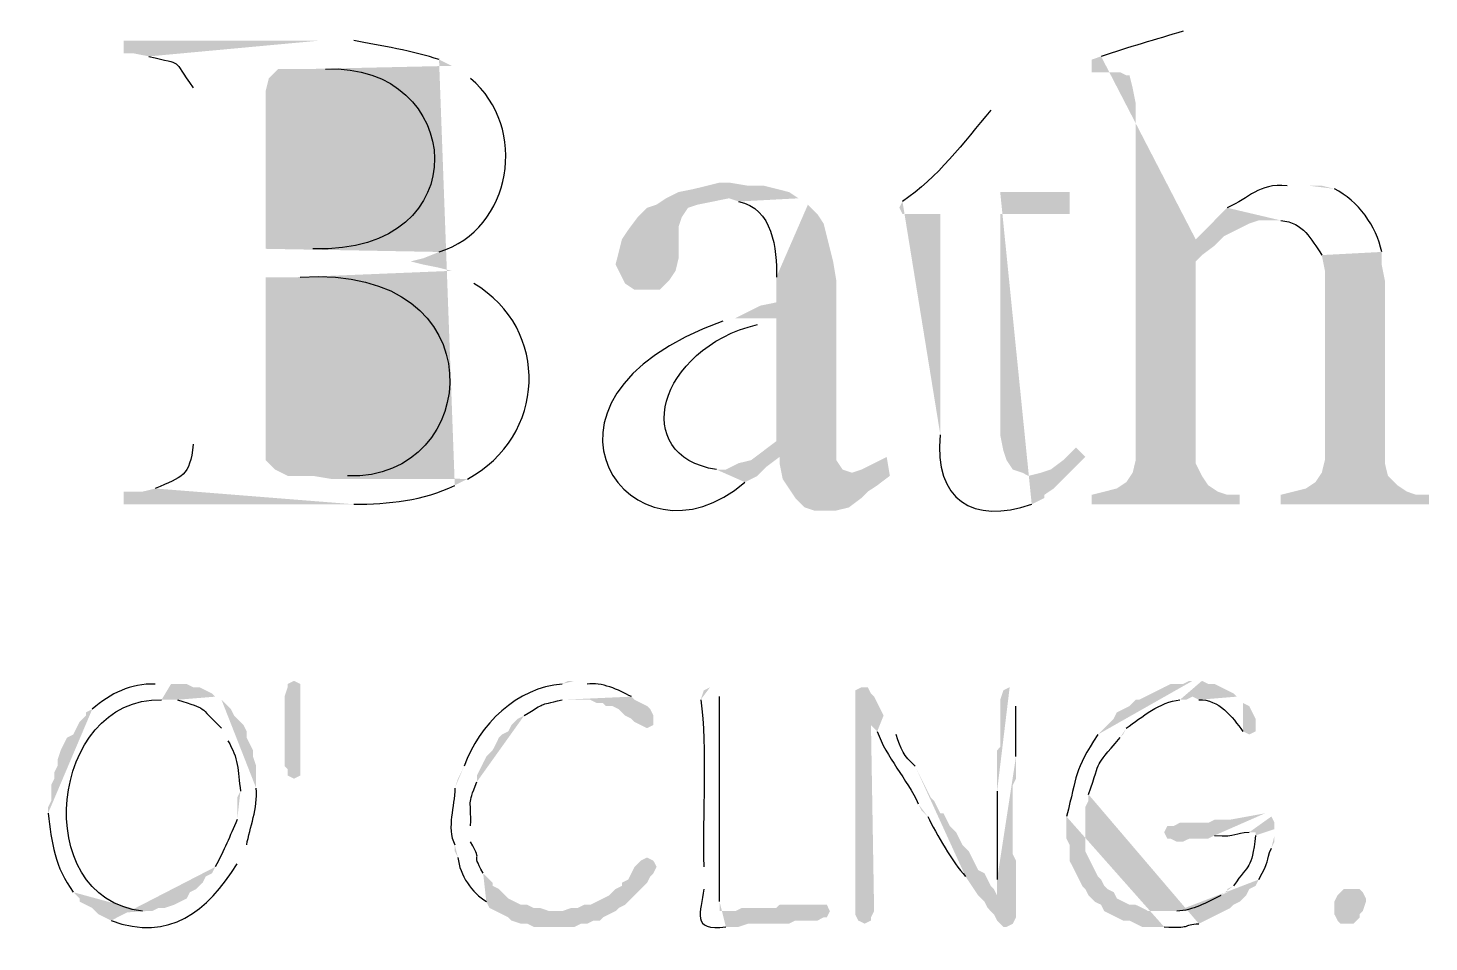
# Model space of a CAD drawing. Header units: inches. Extents: x -167 to 6071, y -6287 to -2731.
# Drawn here: x 1634.92 to 1658.62, y -5898.59 to -5883.14 of the extents above; entities that cross this region are included whole.
import ezdxf

# ---------------------------------------------------------------- set-up
doc = ezdxf.new("R2010")
doc.units = ezdxf.units.IN
doc.header["$LTSCALE"] = 96
doc.header["$MEASUREMENT"] = 0
doc.layers.add('PDF_Geometry', color=7, linetype='Continuous', true_color=0x4a4a4a)
doc.layers.add('PDF_Solid Fills', color=7, linetype='Continuous')

msp = doc.modelspace()

# ---------------------------------------------------------------- hatches: boundary and pattern name
at = {"layer": 'PDF_Solid Fills', "transparency": 33554559}
h = msp.add_hatch(color=256, dxfattribs=at)
h.paths.add_polyline_path([(1654.677, -5883.135), (1654.463, -5883.189)], flags=0)
h.paths.add_polyline_path([(1653.077, -5883.615), (1652.917, -5883.669), (1652.917, -5883.882), (1653.397, -5883.882), (1653.503, -5883.935), (1653.557, -5883.935), (1653.61, -5884.149), (1653.663, -5884.415), (1653.663, -5890.442), (1653.61, -5890.655), (1653.503, -5890.815), (1653.343, -5890.922), (1652.917, -5891.029), (1652.917, -5891.189), (1655.423, -5891.189), (1655.423, -5891.029), (1655.21, -5891.029), (1655.05, -5890.975), (1654.89, -5890.869), (1654.783, -5890.709), (1654.677, -5890.495), (1654.677, -5887.082), (1654.783, -5886.975), (1654.997, -5886.815), (1654.677, -5886.709)], flags=0)
h = msp.add_hatch(color=256, dxfattribs=at)
h.paths.add_polyline_path([(1639.85, -5883.349), (1636.543, -5883.349), (1636.543, -5883.562), (1636.703, -5883.562), (1636.97, -5883.615)], flags=0)
h.paths.add_polyline_path([(1637.717, -5884.149), (1637.717, -5890.175)], flags=0)
h.paths.add_polyline_path([(1637.077, -5890.922), (1636.863, -5890.975), (1636.543, -5890.975), (1636.543, -5891.189), (1640.437, -5891.189)], flags=0)
h.paths.add_polyline_path([(1642.143, -5890.869), (1642.357, -5890.762), (1640.063, -5890.762), (1639.743, -5890.709), (1639.317, -5890.709), (1639.103, -5890.602), (1638.943, -5890.442), (1638.943, -5887.349), (1639.477, -5887.349), (1642.09, -5887.242), (1641.877, -5887.189), (1641.61, -5887.135), (1641.397, -5887.082), (1641.61, -5887.029), (1641.877, -5886.922), (1638.943, -5886.869), (1638.943, -5884.202), (1638.997, -5883.989), (1639.157, -5883.829), (1639.637, -5883.829), (1642.09, -5883.775), (1641.877, -5883.669)], flags=0)
h.paths.add_polyline_path([(1640.437, -5883.349), (1640.17, -5883.349)], flags=0)
h = msp.add_hatch(color=256, dxfattribs=at)
h.paths.add_polyline_path([(1642.09, -5883.775), (1639.637, -5883.829), (1639.957, -5883.829)], flags=0)
h.paths.add_polyline_path([(1639.743, -5886.869), (1638.943, -5886.869), (1641.877, -5886.922)], flags=0)
h.paths.add_polyline_path([(1642.41, -5883.989), (1642.25, -5883.882)], flags=0)
h = msp.add_hatch(color=256, dxfattribs=at)
h.paths.add_polyline_path([(1651.37, -5884.309), (1651.21, -5884.522)], flags=0)
h.paths.add_polyline_path([(1649.717, -5886.069), (1649.663, -5886.175), (1649.717, -5886.282), (1650.357, -5886.282), (1650.357, -5890.015)], flags=0)
h.paths.add_polyline_path([(1651.903, -5891.189), (1652.117, -5891.082), (1652.117, -5891.029), (1652.277, -5890.922), (1652.437, -5890.762), (1651.85, -5890.709), (1651.743, -5890.655), (1651.583, -5890.602), (1651.477, -5890.442), (1651.423, -5890.282), (1651.37, -5890.015), (1651.37, -5886.282), (1652.543, -5886.282), (1652.543, -5885.909), (1651.37, -5885.909)], flags=0)
for points in [[(1646.783, -5885.749), (1646.623, -5885.749), (1646.197, -5885.855), (1645.93, -5885.909), (1645.717, -5886.015), (1645.557, -5886.122), (1645.397, -5886.175), (1645.237, -5886.335), (1645.077, -5886.549), (1644.97, -5886.709), (1644.917, -5886.922), (1644.863, -5887.135), (1645.023, -5887.455), (1645.183, -5887.562), (1645.61, -5887.562), (1645.77, -5887.402), (1645.877, -5887.242), (1645.93, -5887.029), (1645.93, -5886.495), (1645.983, -5886.335), (1646.09, -5886.175), (1646.25, -5886.122), (1646.783, -5886.015), (1647.957, -5886.015), (1647.797, -5885.909), (1647.37, -5885.802), (1647.103, -5885.802)], [(1655.05, -5886.335), (1654.837, -5886.549), (1654.677, -5886.709), (1654.997, -5886.815), (1655.157, -5886.655), (1655.583, -5886.442), (1655.743, -5886.389), (1655.957, -5886.389)], [(1647.37, -5890.282), (1647.157, -5890.442), (1646.943, -5890.495), (1646.73, -5890.602), (1646.57, -5890.602), (1647.263, -5890.709), (1647.423, -5890.549), (1647.637, -5890.389)], [(1652.65, -5890.229), (1652.437, -5890.442), (1652.223, -5890.602), (1652.063, -5890.655), (1651.85, -5890.709), (1652.437, -5890.762), (1652.597, -5890.602), (1652.81, -5890.389)], [(1639.53, -5894.442), (1639.53, -5895.775), (1639.423, -5895.829), (1639.317, -5895.775), (1639.317, -5895.669), (1639.263, -5895.615), (1639.263, -5894.442), (1639.317, -5894.282), (1639.317, -5894.229), (1639.423, -5894.175), (1639.53, -5894.229)], [(1649.023, -5894.282), (1648.917, -5894.335), (1648.917, -5898.122), (1648.97, -5898.229), (1649.077, -5898.282), (1649.183, -5898.229), (1649.183, -5898.175), (1649.237, -5898.069), (1649.183, -5894.869), (1649.397, -5894.762), (1649.343, -5894.655), (1649.29, -5894.549), (1649.237, -5894.442), (1649.183, -5894.389), (1649.13, -5894.282)], [(1645.183, -5894.495), (1644.17, -5894.495), (1644.437, -5894.495), (1644.543, -5894.549), (1644.65, -5894.549), (1644.703, -5894.602), (1644.81, -5894.602), (1644.917, -5894.655), (1645.023, -5894.762), (1645.13, -5894.815), (1645.183, -5894.869), (1645.29, -5894.922), (1645.397, -5894.975), (1645.503, -5894.922), (1645.503, -5894.762), (1645.45, -5894.655), (1645.397, -5894.602), (1645.29, -5894.549)], [(1645.397, -5897.162), (1645.29, -5897.215), (1645.183, -5897.322), (1645.077, -5897.535), (1644.97, -5897.589), (1644.97, -5897.642), (1644.863, -5897.695), (1644.757, -5897.802), (1644.65, -5897.855), (1644.543, -5897.909), (1644.437, -5897.962), (1644.33, -5897.962), (1644.223, -5898.015), (1644.117, -5898.015), (1643.957, -5898.069), (1642.837, -5898.069), (1643.05, -5898.175), (1643.103, -5898.229), (1643.263, -5898.282), (1643.37, -5898.282), (1643.477, -5898.335), (1644.17, -5898.335), (1644.277, -5898.282), (1644.383, -5898.282), (1644.49, -5898.229), (1644.597, -5898.229), (1644.65, -5898.175), (1644.757, -5898.122), (1644.863, -5898.069), (1644.917, -5898.015), (1645.023, -5897.962), (1645.13, -5897.855), (1645.237, -5897.749), (1645.29, -5897.695), (1645.397, -5897.589), (1645.45, -5897.482), (1645.503, -5897.429), (1645.557, -5897.322), (1645.503, -5897.215)], [(1657.237, -5898.282), (1657.13, -5898.282), (1657.077, -5898.229), (1657.023, -5898.122), (1657.023, -5897.909), (1657.077, -5897.802), (1657.183, -5897.695), (1657.45, -5897.695), (1657.503, -5897.749), (1657.557, -5897.855), (1657.557, -5897.909), (1657.503, -5898.069), (1657.45, -5898.122), (1657.45, -5898.175), (1657.343, -5898.282)], [(1648.277, -5897.962), (1647.637, -5897.962), (1647.583, -5898.015), (1646.997, -5898.015), (1646.89, -5898.069), (1646.623, -5898.069), (1648.49, -5898.069), (1648.437, -5897.962), (1648.383, -5897.962)]]:
    msp.add_hatch(color=256, dxfattribs=at).paths.add_polyline_path(points)
h = msp.add_hatch(color=256, dxfattribs=at)
h.paths.add_polyline_path([(1656.383, -5885.749), (1656.223, -5885.802)], flags=0)
h.paths.add_polyline_path([(1655.21, -5886.175), (1655.05, -5886.335), (1655.957, -5886.389), (1656.117, -5886.389)], flags=0)
h.paths.add_polyline_path([(1656.81, -5886.975), (1656.863, -5887.242), (1656.863, -5890.442), (1656.81, -5890.655), (1656.703, -5890.815), (1656.543, -5890.922), (1656.117, -5891.029), (1656.117, -5891.189), (1658.623, -5891.189), (1658.623, -5891.029), (1658.41, -5891.029), (1658.25, -5890.975), (1658.09, -5890.869), (1657.93, -5890.709), (1657.877, -5890.495), (1657.877, -5887.402), (1657.823, -5887.135), (1657.823, -5886.922)], flags=0)
h.paths.add_polyline_path([(1657.023, -5885.855), (1656.81, -5885.802), (1656.597, -5885.802)], flags=0)
h = msp.add_hatch(color=256, dxfattribs=at)
h.paths.add_polyline_path([(1647.957, -5886.015), (1646.783, -5886.015), (1646.943, -5886.069)], flags=0)
h.paths.add_polyline_path([(1647.583, -5887.349), (1647.583, -5887.775), (1647.317, -5887.829), (1646.89, -5888.042), (1647.583, -5888.042), (1647.583, -5890.122), (1647.37, -5890.282), (1647.637, -5890.389), (1647.637, -5890.495), (1647.69, -5890.762), (1647.797, -5890.922), (1647.903, -5891.082), (1648.063, -5891.242), (1648.223, -5891.295), (1648.597, -5891.295), (1648.81, -5891.242), (1649.023, -5891.082), (1649.13, -5890.975), (1649.29, -5890.869), (1649.503, -5890.709), (1648.863, -5890.655), (1648.703, -5890.602), (1648.597, -5890.442), (1648.597, -5887.402), (1648.543, -5887.082), (1648.437, -5886.655), (1648.383, -5886.442), (1648.277, -5886.282), (1648.117, -5886.122)], flags=0)
h = msp.add_hatch(color=256, dxfattribs=at)
h.paths.add_polyline_path([(1642.09, -5887.242), (1639.477, -5887.349), (1639.53, -5887.349)], flags=0)
h.paths.add_polyline_path([(1640.33, -5890.709), (1640.063, -5890.762), (1642.357, -5890.762)], flags=0)
h.paths.add_polyline_path([(1642.463, -5887.455), (1642.303, -5887.349)], flags=0)
h = msp.add_hatch(color=256, dxfattribs=at)
h.paths.add_polyline_path([(1646.89, -5888.042), (1646.677, -5888.095)], flags=0)
h.paths.add_polyline_path([(1647.05, -5890.815), (1647.263, -5890.709), (1646.57, -5890.602)], flags=0)
h.paths.add_polyline_path([(1647.263, -5888.149), (1647.583, -5888.042)], flags=0)
h = msp.add_hatch(color=256, dxfattribs=at)
h.paths.add_polyline_path([(1637.237, -5894.175), (1637.077, -5894.229)], flags=0)
h.paths.add_polyline_path([(1636.01, -5894.655), (1635.903, -5894.709), (1635.903, -5894.762), (1635.797, -5894.869), (1635.743, -5894.975), (1635.69, -5895.082), (1635.583, -5895.135), (1635.53, -5895.242), (1635.477, -5895.349), (1635.423, -5895.509), (1635.423, -5895.615), (1635.37, -5895.722), (1635.37, -5895.829), (1635.317, -5895.935), (1635.317, -5896.202), (1635.263, -5896.309), (1635.263, -5896.415)], flags=0)
h.paths.add_polyline_path([(1635.69, -5897.749), (1635.797, -5897.855), (1635.797, -5897.909), (1635.903, -5897.962), (1636.01, -5898.015), (1636.117, -5898.122), (1636.917, -5898.069), (1636.863, -5898.069)], flags=0)
h.paths.add_polyline_path([(1637.183, -5894.495), (1638.09, -5894.442), (1638.037, -5894.389), (1637.93, -5894.335), (1637.823, -5894.282), (1637.717, -5894.282), (1637.61, -5894.229), (1637.343, -5894.229)], flags=0)
h = msp.add_hatch(color=256, dxfattribs=at)
h.paths.add_polyline_path([(1644.17, -5894.175), (1644.063, -5894.175), (1643.957, -5894.229)], flags=0)
h.paths.add_polyline_path([(1642.303, -5895.615), (1642.197, -5895.829), (1642.143, -5895.989)], flags=0)
h.paths.add_polyline_path([(1642.143, -5896.949), (1642.143, -5897.055), (1642.197, -5897.162)], flags=0)
h.paths.add_polyline_path([(1642.677, -5897.909), (1642.73, -5898.015), (1642.837, -5898.069), (1643.85, -5898.069), (1643.743, -5898.069), (1643.583, -5898.015), (1643.477, -5898.015), (1643.37, -5897.962), (1643.263, -5897.962), (1643.05, -5897.855), (1642.997, -5897.802), (1642.89, -5897.695), (1642.783, -5897.642), (1642.783, -5897.589), (1642.677, -5897.482), (1642.623, -5897.429)], flags=0)
h.paths.add_polyline_path([(1642.41, -5896.895), (1642.41, -5896.629)], flags=0)
h.paths.add_polyline_path([(1642.517, -5895.882), (1642.517, -5895.775), (1642.623, -5895.562), (1642.677, -5895.455), (1642.783, -5895.349), (1642.837, -5895.242), (1642.89, -5895.135), (1642.943, -5895.082), (1643.05, -5895.029), (1643.103, -5894.922), (1643.21, -5894.815), (1643.317, -5894.762)], flags=0)
h.paths.add_polyline_path([(1643.957, -5894.495), (1645.183, -5894.495), (1645.13, -5894.442)], flags=0)
h.paths.add_polyline_path([(1644.383, -5894.229), (1644.277, -5894.175)], flags=0)
h = msp.add_hatch(color=256, dxfattribs=at)
h.paths.add_polyline_path([(1646.463, -5894.282), (1646.357, -5894.335), (1646.303, -5894.495)], flags=0)
h.paths.add_polyline_path([(1646.357, -5897.322), (1646.357, -5897.695)], flags=0)
h.paths.add_polyline_path([(1646.73, -5898.335), (1646.943, -5898.335), (1647.103, -5898.282), (1647.797, -5898.282), (1647.903, -5898.229), (1648.277, -5898.229), (1648.383, -5898.175), (1648.437, -5898.175), (1648.49, -5898.069), (1646.623, -5898.069), (1646.623, -5897.909)], flags=0)
h.paths.add_polyline_path([(1646.623, -5894.442), (1646.57, -5894.335)], flags=0)
h = msp.add_hatch(color=256, dxfattribs=at)
h.paths.add_polyline_path([(1651.53, -5894.282), (1651.423, -5894.335), (1651.37, -5894.495), (1651.37, -5895.295), (1651.317, -5895.349), (1651.317, -5896.042)], flags=0)
h.paths.add_polyline_path([(1651.317, -5897.535), (1651.317, -5897.802), (1650.997, -5897.802), (1651.103, -5897.909), (1651.157, -5898.015), (1651.263, -5898.122), (1651.317, -5898.229), (1651.423, -5898.335), (1651.477, -5898.335), (1651.583, -5898.282), (1651.637, -5898.175), (1651.637, -5897.215), (1651.583, -5897.109), (1651.583, -5895.935), (1651.637, -5895.829), (1651.637, -5895.455)], flags=0)
h.paths.add_polyline_path([(1651.637, -5894.602), (1651.637, -5894.335)], flags=0)
h = msp.add_hatch(color=256, dxfattribs=at)
h.paths.add_polyline_path([(1654.623, -5894.175), (1654.57, -5894.175), (1654.463, -5894.229), (1654.25, -5894.229), (1654.143, -5894.282), (1653.93, -5894.389), (1653.717, -5894.495), (1653.663, -5894.495), (1653.557, -5894.602), (1653.45, -5894.655), (1653.343, -5894.709), (1653.29, -5894.815), (1653.13, -5894.975), (1653.023, -5895.082)], flags=0)
h.paths.add_polyline_path([(1652.49, -5896.469), (1652.49, -5896.842), (1652.543, -5896.949), (1652.543, -5897.215), (1652.597, -5897.322), (1652.757, -5897.642), (1652.81, -5897.695), (1652.863, -5897.802), (1652.97, -5897.909), (1653.077, -5897.962), (1653.13, -5898.069), (1653.237, -5898.122), (1653.343, -5898.175), (1653.45, -5898.229), (1653.557, -5898.229), (1653.663, -5898.282), (1653.77, -5898.335), (1654.143, -5898.335)], flags=0)
h.paths.add_polyline_path([(1654.73, -5898.282), (1654.837, -5898.229), (1655.05, -5898.122), (1655.157, -5898.069), (1653.877, -5898.069), (1653.77, -5898.015), (1653.663, -5897.962), (1653.557, -5897.962), (1653.45, -5897.909), (1653.343, -5897.855), (1653.29, -5897.749), (1653.183, -5897.695), (1653.13, -5897.642), (1653.077, -5897.535), (1653.023, -5897.482), (1652.863, -5897.162), (1652.81, -5897.055), (1652.81, -5896.309), (1652.863, -5896.202), (1652.863, -5896.095)], flags=0)
h.paths.add_polyline_path([(1653.397, -5895.135), (1653.45, -5895.082), (1653.503, -5894.975)], flags=0)
h.paths.add_polyline_path([(1654.41, -5894.495), (1654.517, -5894.495), (1654.623, -5894.442), (1655.37, -5894.442), (1655.317, -5894.389), (1655.21, -5894.335), (1655.103, -5894.282), (1654.997, -5894.229), (1654.89, -5894.229), (1654.783, -5894.175)], flags=0)
h = msp.add_hatch(color=256, dxfattribs=at)
h.paths.add_polyline_path([(1638.09, -5894.442), (1637.183, -5894.495), (1637.45, -5894.495)], flags=0)
h.paths.add_polyline_path([(1638.197, -5894.975), (1638.25, -5895.082), (1638.303, -5895.189)], flags=0)
h.paths.add_polyline_path([(1638.517, -5896.042), (1638.463, -5896.149), (1638.463, -5896.522)], flags=0)
h.paths.add_polyline_path([(1638.09, -5897.322), (1638.037, -5897.429), (1637.93, -5897.482), (1637.877, -5897.589), (1637.77, -5897.695), (1637.663, -5897.749), (1637.61, -5897.855), (1637.503, -5897.909), (1637.397, -5897.962), (1637.237, -5898.015), (1637.13, -5898.015), (1637.023, -5898.069), (1636.917, -5898.069), (1636.117, -5898.122), (1636.223, -5898.175), (1636.33, -5898.229)], flags=0)
h.paths.add_polyline_path([(1638.463, -5897.269), (1638.623, -5896.949)], flags=0)
h.paths.add_polyline_path([(1638.783, -5895.989), (1638.783, -5895.615), (1638.73, -5895.455), (1638.73, -5895.349), (1638.677, -5895.242), (1638.623, -5895.135), (1638.623, -5895.029), (1638.57, -5894.922), (1638.41, -5894.762), (1638.357, -5894.655), (1638.197, -5894.495)], flags=0)
h = msp.add_hatch(color=256, dxfattribs=at)
h.paths.add_polyline_path([(1655.37, -5894.442), (1654.623, -5894.442), (1654.73, -5894.495)], flags=0)
h.paths.add_polyline_path([(1655.477, -5895.029), (1655.583, -5895.082), (1655.69, -5895.029), (1655.69, -5894.815), (1655.583, -5894.602), (1655.477, -5894.549)], flags=0)
h = msp.add_hatch(color=256, dxfattribs=at)
h.paths.add_polyline_path([(1649.397, -5894.762), (1649.183, -5894.869), (1649.183, -5894.922), (1649.29, -5895.029)], flags=0)
h.paths.add_polyline_path([(1649.983, -5896.255), (1650.037, -5896.362), (1650.143, -5896.469)], flags=0)
h.paths.add_polyline_path([(1650.783, -5897.482), (1650.89, -5897.642), (1650.997, -5897.802), (1651.317, -5897.802), (1651.263, -5897.695), (1651.21, -5897.642), (1651.103, -5897.429), (1650.997, -5897.375), (1650.837, -5897.055), (1650.73, -5896.949), (1650.677, -5896.842), (1650.623, -5896.735), (1650.517, -5896.629), (1650.463, -5896.522), (1650.41, -5896.415), (1650.357, -5896.415), (1650.25, -5896.202), (1650.197, -5896.149), (1650.143, -5896.042), (1649.93, -5895.615)], flags=0)
h.paths.add_polyline_path([(1649.61, -5895.082), (1649.503, -5894.869)], flags=0)
h = msp.add_hatch(color=256, dxfattribs=at)
h.paths.add_polyline_path([(1655.85, -5896.415), (1655.263, -5896.522), (1654.997, -5896.522), (1654.89, -5896.575), (1654.41, -5896.575), (1654.303, -5896.629), (1654.197, -5896.629), (1654.143, -5896.735), (1654.197, -5896.842), (1654.25, -5896.842), (1654.357, -5896.895), (1654.463, -5896.895), (1654.57, -5896.842), (1654.89, -5896.842), (1654.997, -5896.789)], flags=0)
h.paths.add_polyline_path([(1655.583, -5896.735), (1655.69, -5896.735), (1656.01, -5896.682), (1656.01, -5896.575), (1655.957, -5896.469)], flags=0)
h = msp.add_hatch(color=256, dxfattribs=at)
h.paths.add_polyline_path([(1656.01, -5896.682), (1655.69, -5896.735), (1655.69, -5896.789)], flags=0)
h.paths.add_polyline_path([(1655.317, -5897.642), (1655.21, -5897.695), (1655.21, -5897.749), (1655.103, -5897.802)], flags=0)
h.paths.add_polyline_path([(1654.357, -5898.069), (1654.197, -5898.069), (1655.157, -5898.069), (1655.263, -5898.015), (1655.317, -5897.962), (1655.423, -5897.909), (1655.53, -5897.802), (1655.583, -5897.695), (1655.69, -5897.642), (1655.743, -5897.535)], flags=0)
h.paths.add_polyline_path([(1655.957, -5897.002), (1656.01, -5896.895), (1656.01, -5896.789)], flags=0)

# ---------------------------------------------------------------- linework, layer by layer
at = {"layer": 'PDF_Geometry', "color": 7}
for points in [[(1641.877, -5883.669), (1641.459, -5883.534), (1640.872, -5883.423), (1640.437, -5883.349)], [(1654.463, -5883.189), (1654, -5883.331), (1653.537, -5883.46), (1653.077, -5883.615)], [(1636.97, -5883.615), (1637.582, -5883.779), (1637.34, -5883.613), (1637.717, -5884.149)], [(1639.957, -5883.829), (1642.305, -5883.715), (1642.598, -5886.964), (1639.743, -5886.869)], [(1641.877, -5886.922), (1643.114, -5886.542), (1643.398, -5884.812), (1642.41, -5883.989)], [(1651.21, -5884.522), (1650.751, -5885.074), (1650.312, -5885.665), (1649.717, -5886.069)], [(1656.223, -5885.802), (1655.728, -5885.758), (1655.597, -5886.013), (1655.21, -5886.175)], [(1657.823, -5886.922), (1657.732, -5886.478), (1657.431, -5886.063), (1657.023, -5885.855)], [(1646.943, -5886.069), (1647.518, -5886.178), (1647.599, -5886.874), (1647.583, -5887.349)], [(1656.117, -5886.389), (1656.506, -5886.43), (1656.62, -5886.695), (1656.81, -5886.975)], [(1639.53, -5887.349), (1642.922, -5887.12), (1642.608, -5890.794), (1640.33, -5890.709)], [(1642.357, -5890.762), (1643.689, -5890.052), (1643.769, -5888.221), (1642.463, -5887.455)], [(1646.677, -5888.095), (1642.923, -5889.42), (1645.164, -5892.467), (1647.05, -5890.815)], [(1646.57, -5890.602), (1645.088, -5890.376), (1645.573, -5888.556), (1647.263, -5888.149)], [(1650.357, -5890.015), (1650.247, -5891.12), (1650.904, -5891.528), (1651.903, -5891.189)], [(1637.717, -5890.175), (1637.664, -5890.725), (1637.529, -5890.718), (1637.077, -5890.922)], [(1640.437, -5891.189), (1641.02, -5891.183), (1641.614, -5891.134), (1642.143, -5890.869)], [(1637.077, -5894.229), (1636.652, -5894.221), (1636.328, -5894.379), (1636.01, -5894.655)], [(1643.957, -5894.229), (1643.206, -5894.279), (1642.545, -5894.923), (1642.303, -5895.615)], [(1645.13, -5894.442), (1644.918, -5894.326), (1644.623, -5894.192), (1644.383, -5894.229)], [(1636.863, -5898.069), (1634.924, -5897.849), (1635.29, -5894.446), (1637.183, -5894.495)], [(1637.45, -5894.495), (1637.976, -5894.661), (1637.793, -5894.586), (1638.197, -5894.975)], [(1643.317, -5894.762), (1643.716, -5894.519), (1643.522, -5894.609), (1643.957, -5894.495)], [(1646.303, -5894.495), (1646.421, -5895.3), (1646.326, -5896.465), (1646.357, -5897.322)], [(1646.623, -5897.909), (1646.623, -5896.753), (1646.623, -5895.598), (1646.623, -5894.442)], [(1653.503, -5894.975), (1653.771, -5894.784), (1654.07, -5894.533), (1654.41, -5894.495)], [(1654.73, -5894.495), (1655.066, -5894.482), (1655.296, -5894.786), (1655.477, -5895.029)], [(1651.637, -5895.455), (1651.637, -5895.171), (1651.637, -5894.887), (1651.637, -5894.602)], [(1638.303, -5895.189), (1638.486, -5895.479), (1638.477, -5895.684), (1638.517, -5896.042)], [(1649.29, -5895.029), (1649.437, -5895.463), (1649.799, -5895.84), (1649.983, -5896.255)], [(1649.93, -5895.615), (1649.728, -5895.441), (1649.696, -5895.335), (1649.61, -5895.082)], [(1653.023, -5895.082), (1652.609, -5895.707), (1652.679, -5895.768), (1652.49, -5896.469)], [(1652.863, -5896.095), (1653.098, -5895.433), (1652.927, -5895.703), (1653.397, -5895.135)], [(1642.41, -5896.629), (1642.427, -5896.167), (1642.347, -5896.303), (1642.517, -5895.882)], [(1638.623, -5896.949), (1638.675, -5896.657), (1638.815, -5896.333), (1638.783, -5895.989)], [(1642.143, -5895.989), (1642.143, -5896.301), (1641.999, -5896.645), (1642.143, -5896.949)], [(1651.317, -5896.042), (1651.317, -5896.54), (1651.317, -5897.038), (1651.317, -5897.535)], [(1635.263, -5896.415), (1635.326, -5896.907), (1635.376, -5897.334), (1635.69, -5897.749)], [(1638.463, -5896.522), (1638.334, -5896.803), (1638.246, -5897.037), (1638.09, -5897.322)], [(1650.143, -5896.469), (1650.29, -5896.763), (1650.566, -5897.249), (1650.783, -5897.482)], [(1642.623, -5897.429), (1642.388, -5897.011), (1642.646, -5897.313), (1642.41, -5896.895)], [(1654.997, -5896.789), (1655.391, -5896.818), (1655.324, -5896.736), (1655.583, -5896.735)], [(1655.69, -5896.789), (1655.616, -5897.397), (1655.588, -5897.234), (1655.317, -5897.642)], [(1655.743, -5897.535), (1655.938, -5897.202), (1655.854, -5897.241), (1655.957, -5897.002)], [(1636.33, -5898.229), (1637.325, -5898.591), (1637.953, -5898.074), (1638.463, -5897.269)], [(1642.197, -5897.162), (1642.223, -5897.463), (1642.438, -5897.76), (1642.677, -5897.909)], [(1646.357, -5897.695), (1646.305, -5898.086), (1646.134, -5898.415), (1646.73, -5898.335)], [(1655.103, -5897.802), (1654.857, -5897.929), (1654.637, -5898.055), (1654.357, -5898.069)], [(1654.143, -5898.335), (1654.603, -5898.365), (1654.449, -5898.3), (1654.73, -5898.282)]]:
    msp.add_open_spline(points, degree=3, dxfattribs=at)
at = {"layer": 'PDF_Solid Fills', "transparency": 33554559}
msp.add_solid([(1649.45, -5890.389), (1649.023, -5890.602), (1649.503, -5890.709), (1648.863, -5890.655)], dxfattribs=at)

doc.saveas('drawing.dxf')
